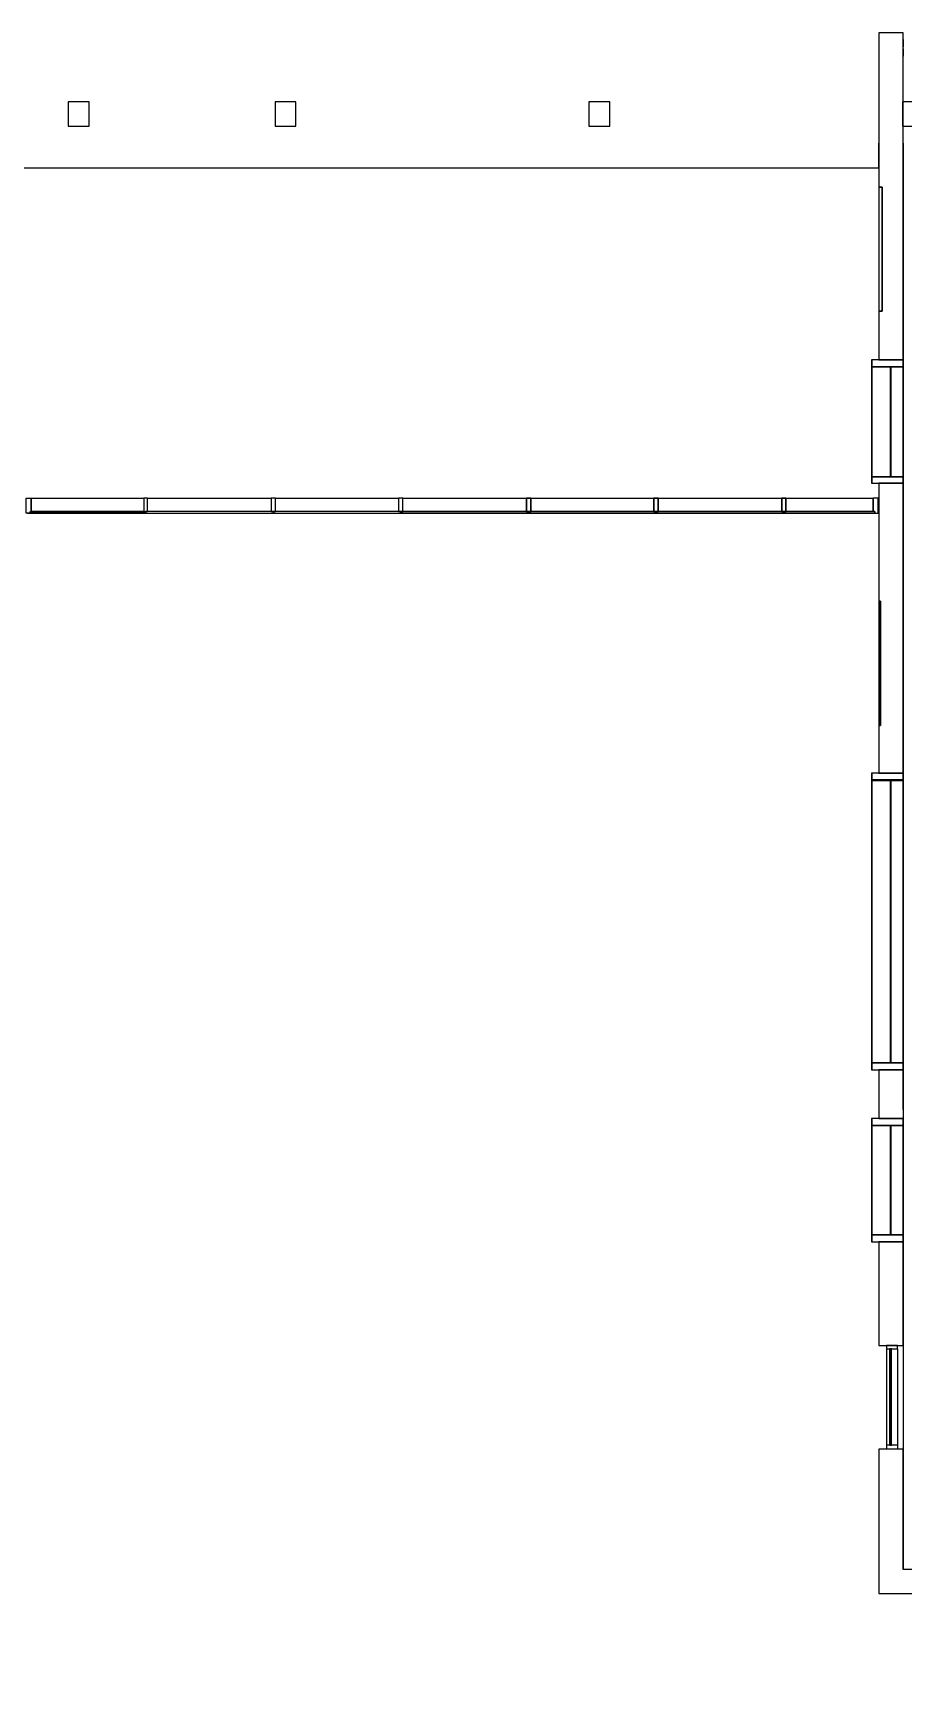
# Model space of a CAD drawing. Header units: inches. Extents: x 9349 to 17082, y 17684 to 25415.
# Drawn here: x 14046 to 14553, y 17886 to 18845 of the extents above; entities that cross this region are included whole.
import ezdxf

# ---------------------------------------------------------------- set-up
doc = ezdxf.new("R2010")
doc.units = ezdxf.units.IN
doc.header["$LTSCALE"] = 0.25
doc.header["$MEASUREMENT"] = 0
doc.layers.add('BACKGROUND', color=8, linetype='Continuous')

msp = doc.modelspace()

# ---------------------------------------------------------------- linework, layer by layer
at = {"layer": 'BACKGROUND'}
for points in [[(14538.69, 18845.49), (14538.69, 18755.49), (14538.69, 18683.17), (14538.69, 18654.89)], [(14538.7, 18654.89), (14552.84, 18654.89), (14552.84, 18845.49), (14538.7, 18845.49)], [(14552.84, 18841.64), (14552.84, 18837.46)], [(14552.84, 18836.17), (14552.84, 18831.99)], [(14369.62, 18805.31), (14369.62, 18791.17)], [(14369.67, 18791.18), (14381.88, 18791.18), (14381.88, 18805.33), (14369.67, 18805.33)], [(14552.53, 18791.17), (14564.42, 18791.17), (14564.42, 18805.32), (14552.53, 18805.32)], [(14552.53, 18805.31), (14552.53, 18791.17)], [(14036.31, 18766.74), (14538.69, 18766.74), (14538.69, 18781.2)], [(14534.51, 18650.71), (14552.84, 18650.71), (14552.84, 18654.89), (14534.51, 18654.89)], [(14534.54, 18586.74), (14545.45, 18586.74), (14545.45, 18650.71), (14534.54, 18650.71)], [(14545.45, 18650.71), (14545.45, 18586.74)], [(14545.77, 18586.74), (14552.84, 18586.74), (14552.84, 18650.71), (14545.77, 18650.71)], [(14552.84, 18582.89), (14552.84, 18654.89)], [(14534.51, 18582.89), (14552.84, 18582.89), (14552.84, 18586.74), (14534.51, 18586.74)], [(14538.69, 18582.89), (14538.69, 18514.1), (14538.69, 18441.78), (14538.69, 18413.81)], [(14538.7, 18413.82), (14552.84, 18413.82), (14552.84, 18582.89), (14538.7, 18582.89)], [(14112.5, 18566.82), (14112.5, 18574.21), (14110.25, 18574.21), (14110.25, 18566.82)], [(14187.07, 18566.82), (14187.07, 18574.21), (14184.5, 18574.21), (14184.5, 18566.82)], [(14261.32, 18566.5), (14261.32, 18574.21), (14258.75, 18574.21), (14258.75, 18566.82)], [(14261.31, 18574.21), (14333.31, 18574.21), (14333.31, 18566.5), (14261.31, 18566.5)], [(14261.32, 18566.82), (14261.32, 18574.21)], [(14333.31, 18566.49), (14335.88, 18566.49), (14335.88, 18574.21), (14333.31, 18574.21), (14335.88, 18574.21), (14335.88, 18566.49)], [(14333.31, 18566.81), (14333.31, 18574.21), (14333.31, 18566.5)], [(14335.87, 18574.21), (14407.56, 18574.21), (14407.56, 18566.49), (14335.87, 18566.49)], [(14335.88, 18566.82), (14335.88, 18574.21)], [(14407.54, 18566.49), (14410.12, 18566.49), (14410.12, 18574.2), (14407.54, 18574.2), (14410.12, 18574.2), (14410.12, 18566.49)], [(14407.56, 18566.81), (14407.56, 18574.21), (14407.56, 18566.49)], [(14410.12, 18566.81), (14410.12, 18574.2)], [(14410.16, 18574.22), (14482.16, 18574.22), (14482.16, 18566.5), (14410.16, 18566.5)], [(14482.16, 18566.82), (14482.16, 18574.22), (14482.16, 18566.5)], [(14482.17, 18566.5), (14484.42, 18566.5), (14484.42, 18574.22), (14482.17, 18574.22), (14484.42, 18574.22), (14484.42, 18566.5)], [(14535.5, 18566.82), (14535.5, 18574.21), (14535.5, 18566.5), (14483.44, 18566.5)], [(14484.41, 18574.21), (14535.5, 18574.21), (14535.5, 18566.5), (14484.41, 18566.5)], [(14484.42, 18566.82), (14484.42, 18574.22)], [(14536.44, 18565.53), (14538.38, 18565.53), (14538.38, 18574.21), (14535.47, 18574.21)], [(14538.07, 18574.21), (14535.49, 18574.21)], [(14042.43, 18565.53), (14044.04, 18565.53), (14111.22, 18565.53), (14185.79, 18565.53), (14185.79, 18566.5), (14111.22, 18566.5), (14111.22, 18565.53), (14185.79, 18565.53), (14260.04, 18565.53), (14260.04, 18566.5), (14185.79, 18566.5), (14185.79, 18565.53), (14260.04, 18565.53), (14260.04, 18566.5)], [(14334.62, 18566.5), (14334.62, 18565.54), (14260.06, 18565.54), (14334.62, 18565.54), (14334.62, 18566.5), (14260.06, 18566.5)], [(14408.87, 18566.5), (14408.87, 18565.54), (14334.61, 18565.54), (14408.87, 18565.54), (14408.87, 18566.5), (14334.61, 18566.5)], [(14483.42, 18566.5), (14483.42, 18565.53), (14408.86, 18565.53), (14483.42, 18565.53), (14483.42, 18566.5), (14408.86, 18566.5)], [(14536.44, 18565.53), (14536.44, 18566.49), (14536.44, 18565.53), (14483.4, 18565.53), (14536.44, 18565.53), (14536.44, 18566.49), (14535.47, 18566.49)], [(14536.46, 18565.53), (14538.07, 18565.53)], [(14534.51, 18409.64), (14552.84, 18409.64), (14552.84, 18413.82), (14534.51, 18413.82)], [(14534.54, 18245.06), (14545.45, 18245.06), (14545.45, 18409.96), (14534.54, 18409.96)], [(14534.56, 18409.97), (14534.56, 18245.07), (14534.56, 18240.89), (14534.56, 18413.82), (14534.56, 18409.64)], [(14545.77, 18409.96), (14545.77, 18245.06), (14545.77, 18327.35), (14545.43, 18327.35), (14545.77, 18327.35), (14545.77, 18409.64)], [(14545.45, 18409.64), (14545.45, 18327.35), (14545.45, 18245.06)], [(14545.77, 18245.07), (14552.84, 18245.07), (14552.84, 18409.96), (14545.77, 18409.96)], [(14534.51, 18240.89), (14552.84, 18240.89), (14552.84, 18245.07), (14534.51, 18245.07)], [(14538.69, 18240.89), (14538.69, 18212.6), (14534.52, 18212.6)], [(14552.84, 18217.74), (14552.84, 18240.89), (14538.7, 18240.89)], [(14534.51, 18208.42), (14552.84, 18208.42), (14552.84, 18212.6), (14534.51, 18212.6)], [(14534.54, 18144.78), (14545.45, 18144.78), (14545.45, 18208.42), (14534.54, 18208.42)], [(14538.7, 18212.6), (14552.84, 18212.6), (14552.84, 18212.28)], [(14545.45, 18208.42), (14545.45, 18144.78)], [(14545.77, 18144.78), (14552.84, 18144.78), (14552.84, 18208.42), (14545.77, 18208.42)], [(14534.51, 18140.6), (14552.84, 18140.6), (14552.84, 18144.78), (14534.51, 18144.78)], [(14538.69, 18140.6), (14538.69, 18080.17)], [(14538.7, 18080.17), (14552.84, 18080.17), (14552.84, 18140.6), (14538.7, 18140.6)], [(14543.2, 18080.17), (14543.2, 18078.24), (14543.2, 18022), (14543.2, 18019.75)], [(14543.21, 18078.25), (14549.65, 18078.25), (14549.65, 18080.17), (14543.21, 18080.17)], [(14549.65, 18078.25), (14549.65, 18022), (14549.65, 18019.75), (14543.21, 18019.75)], [(14545.16, 18022), (14546.13, 18022), (14546.13, 18078.25), (14545.16, 18078.25)], [(14538.69, 18019.74), (14538.69, 17949.67), (14538.69, 17935.53)], [(14552.84, 17949.67), (14552.84, 18019.74), (14538.7, 18019.74)], [(14549.65, 18022), (14543.21, 18022)], [(14729.3, 17885.71), (14729.3, 17935.53), (14729.3, 17949.67), (14552.82, 17949.67)], [(14538.75, 17935.54), (14715.21, 17935.54), (14715.21, 17887.32), (14695.6, 17887.32)]]:
    msp.add_lwpolyline(points, dxfattribs=at)
for points in [[(14078.43, 18805.32), (14066.22, 18805.32), (14066.22, 18791.17), (14078.43, 18791.17)], [(14198.97, 18805.32), (14186.75, 18805.32), (14186.75, 18791.17), (14198.97, 18791.17)], [(14538.69, 18755.49), (14540.63, 18755.49), (14540.63, 18683.17), (14538.69, 18683.17), (14540.63, 18683.17), (14540.63, 18755.49)], [(14534.56, 18654.89), (14534.56, 18650.71), (14534.56, 18586.75), (14534.56, 18582.89)], [(14545.77, 18650.71), (14545.77, 18586.74)], [(14044.04, 18565.53), (14041.79, 18565.53), (14041.79, 18574.21), (14044.68, 18574.21), (14044.68, 18566.5), (14044.68, 18574.21), (14110.25, 18574.21), (14110.25, 18566.5), (14044.68, 18566.5), (14111.22, 18566.5), (14111.22, 18565.53), (14044.04, 18565.53), (14044.04, 18566.5)], [(14112.5, 18574.21), (14110.25, 18574.21), (14110.25, 18566.5), (14112.5, 18566.5)], [(14184.5, 18566.5), (14112.5, 18566.5), (14112.5, 18574.21), (14184.5, 18574.21)], [(14187.07, 18574.21), (14184.5, 18574.21), (14184.5, 18566.5), (14187.07, 18566.5)], [(14258.75, 18566.5), (14187.07, 18566.5), (14187.07, 18574.21), (14258.75, 18574.21)], [(14261.32, 18566.5), (14261.32, 18574.21), (14258.75, 18574.21), (14258.75, 18566.5)], [(14538.72, 18514.11), (14539.69, 18514.11), (14539.69, 18441.78), (14538.72, 18441.78), (14539.69, 18441.78), (14539.69, 18514.11)], [(14534.56, 18212.61), (14534.56, 18208.43), (14534.56, 18144.79), (14534.56, 18140.61)], [(14545.77, 18208.42), (14545.77, 18144.78)], [(14545.14, 18022), (14545.14, 18078.25)]]:
    msp.add_lwpolyline(points, close=True, dxfattribs=at)
at = {"layer": 'BACKGROUND', "ltscale": 2.779988}
msp.add_lwpolyline([(14552.84, 18781.21), (14552.84, 17949.67)], dxfattribs=at)
at = {"layer": 'BACKGROUND', "ltscale": 0.896668}
msp.add_lwpolyline([(14552.84, 18654.89), (14552.84, 18144.78)], dxfattribs=at)

doc.saveas('drawing.dxf')
